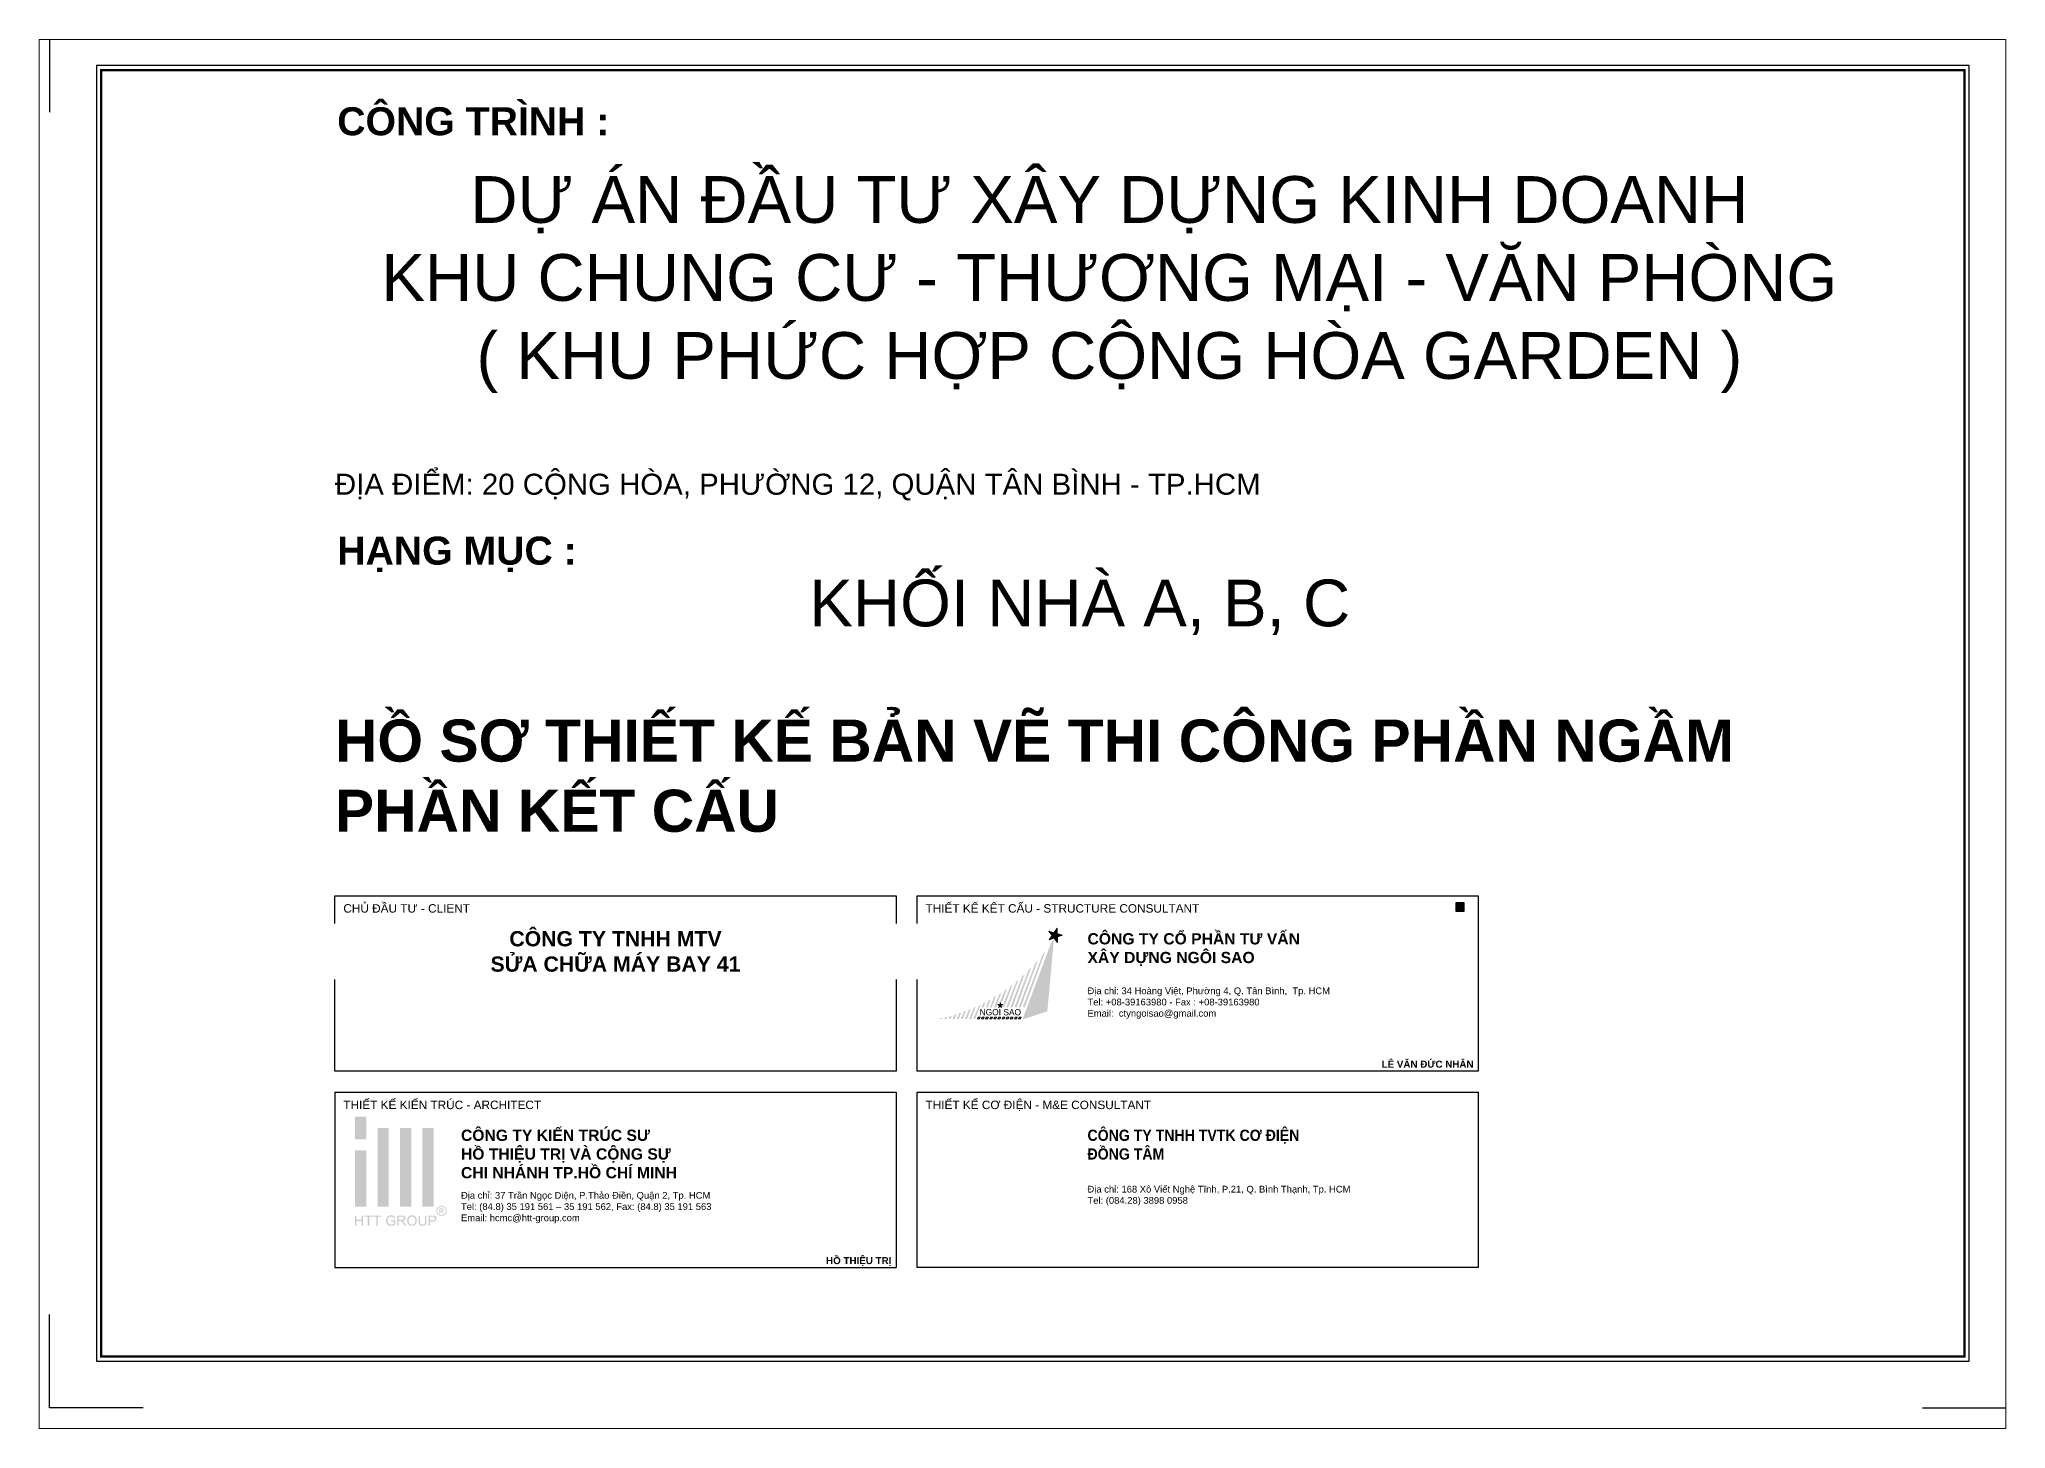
# Paper-space layout 'Cover' of a CAD drawing. Header units: millimetres. Extents: x -292 to 549, y -200 to 394.
# The model-space entities are those that its viewports show. They can reach past a viewport. Long polylines and large blocks are cut down to what shows.
import ezdxf
from ezdxf.enums import TextEntityAlignment as Align

# ---------------------------------------------------------------- set-up
doc = ezdxf.new("R2010")
doc.units = ezdxf.units.MM
for name, color, linetype, lineweight in [('DGIONG', 4, 'Continuous', 13), ('KT1', 7, 'Continuous', 20), ('STICK', 1, 'Continuous', 9)]:
    doc.layers.add(name, color=color, linetype=linetype, lineweight=lineweight)
doc.styles.add('Arial', font='arial.ttf')
doc.styles.add('Arial - Bold', font='arialbd.ttf', dxfattribs={"height": 2.5})
doc.styles.add('Divide Page$0$Arial', font='arial.ttf')
doc.styles.add('Divide Page$0$ArialB', font='arialbd.ttf')
doc.styles.add('Star-AvoBold', font='VAVOB_0.TTF')

# ---------------------------------------------------------------- blocks, each defined once
blk = doc.blocks.new('HTT-Logo')
at = {"true_color": 0x134fb3}
h = blk.add_hatch(color=154, dxfattribs=at)
h.paths.add_polyline_path([(3, 29.1), (0, 29.1), (0, 23.1), (3, 23.1)])
h.paths.add_polyline_path([(3, 20.1), (0, 20.1), (0, 5.1), (3, 5.1)])
h.paths.add_polyline_path([(9, 26.1), (6, 26.1), (6, 5.1), (9, 5.1)])
h.paths.add_polyline_path([(15, 26.1), (12, 26.1), (12, 5.1), (15, 5.1)])
h.paths.add_polyline_path([(21, 26.1), (18, 26.1), (18, 5.1), (21, 5.1)])
h.paths.add_polyline_path([(2.12, 2.7), (1.76, 2.7), (1.76, 1.59), (0.36, 1.59), (0.36, 2.7), (0, 2.7), (0, 0), (0.36, 0), (0.36, 1.27), (1.76, 1.27), (1.76, 0), (2.12, 0)])
h.paths.add_polyline_path([(4.65, 2.7), (2.51, 2.7), (2.51, 2.38), (3.4, 2.38), (3.4, 0), (3.76, 0), (3.76, 2.38), (4.65, 2.38)])
h.paths.add_polyline_path([(6.95, 2.7), (4.81, 2.7), (4.81, 2.38), (5.7, 2.38), (5.7, 0), (6.06, 0), (6.06, 2.38), (6.95, 2.38)])
h.paths.add_polyline_path([(8.64, 1.36), (8.64, 1.41), (8.66, 1.58), (8.69, 1.75), (8.75, 1.9), (8.81, 2.03), (8.92, 2.17), (9.05, 2.28), (9.2, 2.37), (9.29, 2.39), (9.45, 2.43), (9.65, 2.44), (9.84, 2.42), (10, 2.37), (10.14, 2.29), (10.26, 2.18), (10.34, 2.03), (10.41, 1.86), (10.73, 1.95), (10.68, 2.11), (10.61, 2.26), (10.53, 2.39), (10.45, 2.47), (10.31, 2.57), (10.16, 2.65), (10.13, 2.66), (9.97, 2.71), (9.8, 2.74), (9.63, 2.75), (9.55, 2.74), (9.38, 2.73), (9.21, 2.7), (9.06, 2.65), (8.91, 2.58), (8.88, 2.56), (8.75, 2.47), (8.63, 2.36), (8.53, 2.23), (8.44, 2.07), (8.41, 1.99), (8.35, 1.84), (8.31, 1.68), (8.28, 1.51), (8.27, 1.34), (8.28, 1.26), (8.29, 1.09), (8.32, 0.92), (8.38, 0.77), (8.44, 0.62), (8.46, 0.58), (8.55, 0.44), (8.66, 0.32), (8.79, 0.21), (8.93, 0.12), (9, 0.09), (9.15, 0.03), (9.31, -0.01), (9.48, -0.04), (9.65, -0.05), (9.73, -0.04), (9.9, -0.03), (10.07, 0.01), (10.23, 0.06), (10.34, 0.11), (10.48, 0.18), (10.63, 0.27), (10.77, 0.38), (10.77, 1.38), (9.63, 1.38), (9.63, 1.06), (10.42, 1.06), (10.42, 0.56), (10.39, 0.53), (10.26, 0.45), (10.09, 0.37), (9.96, 0.32), (9.8, 0.29), (9.63, 0.28), (9.62, 0.28), (9.45, 0.29), (9.28, 0.33), (9.12, 0.4), (8.97, 0.49), (8.86, 0.61), (8.77, 0.75), (8.73, 0.85), (8.68, 1), (8.65, 1.17)])
h.paths.add_polyline_path([(13.16, 1.39), (13.28, 1.48), (13.3, 1.51), (13.39, 1.64), (13.44, 1.79), (13.46, 1.96), (13.46, 2.06), (13.42, 2.22), (13.35, 2.37), (13.31, 2.43), (13.19, 2.55), (13.05, 2.63), (13.01, 2.64), (12.87, 2.67), (12.7, 2.69), (12.5, 2.7), (11.3, 2.7), (11.3, 0), (11.66, 0), (11.66, 1.2), (12.07, 1.2), (12.11, 1.2), (12.28, 1.19), (12.44, 1.11), (12.49, 1.07), (12.62, 0.93), (12.67, 0.86), (12.77, 0.73), (12.88, 0.56), (13.23, 0), (13.68, 0), (13.21, 0.73), (13.13, 0.85), (13.03, 0.98), (12.92, 1.09), (12.86, 1.14), (12.7, 1.23), (12.86, 1.26), (13.03, 1.31)])
h.paths.add_polyline_path([(11.66, 1.51), (11.66, 2.4), (12.51, 2.4), (12.67, 2.39), (12.83, 2.35), (12.97, 2.27), (13.06, 2.13), (13.09, 1.96), (13.08, 1.87), (13.02, 1.72), (12.96, 1.64), (12.8, 1.55), (12.62, 1.52), (12.43, 1.51)], flags=16)
h.paths.add_polyline_path([(16.49, 1.43), (16.48, 1.6), (16.44, 1.77), (16.4, 1.92), (16.34, 2.07), (16.33, 2.09), (16.24, 2.23), (16.14, 2.36), (16.02, 2.47), (15.88, 2.57), (15.85, 2.59), (15.7, 2.66), (15.54, 2.71), (15.38, 2.74), (15.2, 2.75), (15.15, 2.75), (14.98, 2.73), (14.82, 2.7), (14.66, 2.64), (14.52, 2.57), (14.39, 2.48), (14.27, 2.37), (14.18, 2.26), (14.1, 2.14), (14.03, 2), (13.98, 1.84), (13.94, 1.68), (13.92, 1.5), (13.91, 1.31), (13.91, 1.29), (13.92, 1.12), (13.95, 0.96), (14, 0.8), (14.07, 0.64), (14.07, 0.62), (14.16, 0.48), (14.26, 0.35), (14.38, 0.23), (14.52, 0.14), (14.56, 0.12), (14.71, 0.04), (14.86, -0.01), (15.03, -0.04), (15.2, -0.05), (15.21, -0.05), (15.38, -0.03), (15.55, 0), (15.7, 0.05), (15.86, 0.12), (15.87, 0.13), (16.01, 0.22), (16.13, 0.33), (16.24, 0.46), (16.33, 0.61), (16.36, 0.69), (16.42, 0.84), (16.46, 1), (16.48, 1.17), (16.49, 1.35)])
h.paths.add_polyline_path([(14.28, 1.45), (14.3, 1.64), (14.34, 1.81), (14.4, 1.95), (14.47, 2.08), (14.57, 2.2), (14.73, 2.32), (14.88, 2.38), (15.04, 2.43), (15.21, 2.44), (15.38, 2.42), (15.54, 2.38), (15.69, 2.31), (15.82, 2.2), (15.93, 2.07), (16.01, 1.93), (16.04, 1.85), (16.09, 1.7), (16.12, 1.53), (16.12, 1.32), (16.11, 1.12), (16.08, 0.95), (16.03, 0.79), (15.96, 0.66), (15.86, 0.54), (15.8, 0.48), (15.67, 0.38), (15.53, 0.32), (15.37, 0.27), (15.2, 0.26), (15.12, 0.26), (14.95, 0.29), (14.8, 0.35), (14.67, 0.43), (14.54, 0.54), (14.45, 0.66), (14.37, 0.8), (14.32, 0.95), (14.29, 1.12), (14.28, 1.31)], flags=16)
h.paths.add_polyline_path([(17.31, 2.7), (16.96, 2.7), (16.96, 1.12), (16.96, 0.93), (16.98, 0.75), (17.02, 0.6), (17.06, 0.46), (17.07, 0.44), (17.15, 0.3), (17.27, 0.18), (17.4, 0.08), (17.51, 0.03), (17.67, -0.01), (17.84, -0.04), (18.02, -0.05), (18.2, -0.04), (18.37, -0.01), (18.52, 0.04), (18.66, 0.1), (18.68, 0.12), (18.81, 0.22), (18.91, 0.35), (18.99, 0.49), (19.02, 0.61), (19.06, 0.76), (19.07, 0.94), (19.08, 1.14), (19.08, 2.7), (18.72, 2.7), (18.72, 1.14), (18.72, 1.06), (18.71, 0.86), (18.68, 0.69), (18.62, 0.55), (18.55, 0.45), (18.49, 0.4), (18.36, 0.33), (18.19, 0.29), (17.99, 0.28), (17.92, 0.28), (17.75, 0.31), (17.6, 0.37), (17.46, 0.48), (17.38, 0.63), (17.34, 0.77), (17.32, 0.94), (17.31, 1.14)])
h.paths.add_polyline_path([(21.42, 1.25), (21.52, 1.34), (21.6, 1.45), (21.67, 1.59), (21.72, 1.75), (21.73, 1.92), (21.73, 1.97), (21.71, 2.13), (21.65, 2.29), (21.56, 2.44), (21.44, 2.55), (21.42, 2.56), (21.27, 2.63), (21.1, 2.67), (21.05, 2.68), (20.89, 2.7), (20.69, 2.7), (19.67, 2.7), (19.67, 0), (20.03, 0), (20.03, 1.1), (20.72, 1.1), (20.76, 1.1), (20.96, 1.11), (21.14, 1.14), (21.29, 1.19)])
h.paths.add_polyline_path([(20.03, 1.42), (20.03, 2.38), (20.72, 2.38), (20.93, 2.37), (21.06, 2.36), (21.16, 2.31), (21.28, 2.2), (21.34, 2.08), (21.37, 1.91), (21.36, 1.82), (21.31, 1.67), (21.22, 1.54), (21.09, 1.47), (20.93, 1.43), (20.73, 1.42)], flags=16)
h.paths.add_polyline_path([(23.87, 2.76), (24.01, 2.85), (24.13, 2.96), (24.24, 3.09), (24.33, 3.24), (24.35, 3.28), (24.42, 3.44), (24.47, 3.6), (24.5, 3.76), (24.51, 3.93), (24.51, 3.98), (24.49, 4.15), (24.46, 4.31), (24.4, 4.47), (24.33, 4.62), (24.29, 4.69), (24.19, 4.82), (24.08, 4.94), (23.95, 5.05), (23.81, 5.14), (23.77, 5.16), (23.61, 5.23), (23.45, 5.28), (23.29, 5.31), (23.12, 5.32), (23.08, 5.31), (22.92, 5.3), (22.76, 5.27), (22.6, 5.21), (22.44, 5.14), (22.38, 5.1), (22.24, 5.01), (22.12, 4.89), (22.01, 4.77), (21.92, 4.62), (21.89, 4.57), (21.82, 4.41), (21.77, 4.25), (21.74, 4.09), (21.73, 3.93), (21.73, 3.87), (21.75, 3.71), (21.79, 3.55), (21.84, 3.39), (21.92, 3.24), (21.95, 3.18), (22.05, 3.04), (22.16, 2.92), (22.29, 2.81), (22.43, 2.72), (22.48, 2.7), (22.64, 2.63), (22.79, 2.58), (22.96, 2.55), (23.12, 2.54), (23.18, 2.54), (23.34, 2.55), (23.5, 2.59), (23.66, 2.65), (23.82, 2.72)])
h.paths.add_polyline_path([(22.55, 2.92), (22.45, 2.98), (22.32, 3.09), (22.21, 3.21), (22.12, 3.35), (22.07, 3.44), (22.01, 3.6), (21.98, 3.76), (21.96, 3.93), (21.97, 4.03), (22, 4.19), (22.05, 4.35), (22.12, 4.51), (22.18, 4.61), (22.29, 4.73), (22.41, 4.85), (22.56, 4.94), (22.64, 4.98), (22.8, 5.04), (22.96, 5.07), (23.12, 5.09), (23.21, 5.08), (23.37, 5.06), (23.53, 5.01), (23.69, 4.94), (23.79, 4.88), (23.92, 4.77), (24.03, 4.65), (24.13, 4.51), (24.17, 4.41), (24.23, 4.25), (24.27, 4.09), (24.28, 3.93), (24.28, 3.83), (24.25, 3.67), (24.2, 3.51), (24.13, 3.35), (24.07, 3.25), (23.96, 3.13), (23.84, 3.01), (23.7, 2.92), (23.61, 2.87), (23.45, 2.81), (23.29, 2.78), (23.12, 2.77), (23.02, 2.77), (22.86, 2.8), (22.7, 2.85)], flags=16)
h.paths.add_polyline_path([(22.51, 3.16), (22.51, 4.65), (23.03, 4.65), (23.23, 4.64), (23.4, 4.62), (23.55, 4.52), (23.6, 4.47), (23.66, 4.31), (23.67, 4.25), (23.64, 4.09), (23.55, 3.96), (23.42, 3.87), (23.24, 3.82), (23.37, 3.75), (23.46, 3.64), (23.57, 3.47), (23.77, 3.16), (23.47, 3.16), (23.34, 3.39), (23.23, 3.58), (23.14, 3.7), (23.09, 3.74), (22.94, 3.79), (22.9, 3.79), (22.76, 3.79), (22.76, 3.16)], flags=0)
h.paths.add_polyline_path([(22.76, 4), (22.76, 4.45), (23.03, 4.45), (23.13, 4.45), (23.27, 4.42), (23.37, 4.35), (23.41, 4.21), (23.33, 4.06), (23.24, 4.02), (23.05, 4)], flags=0)
blk = doc.blocks.new('A$Cc357cfdc')
at = {"xscale": 2, "yscale": 2, "zscale": 2}
blk.add_blockref('HTT-Logo', (10.8, -71.3), dxfattribs=at)
at = {"ltscale": 10}
for s, insert, char_height, width, attachment_point, style in [('CÔNG TY KIẾN TRÚC SƯ\\PHỒ THIỆU TRỊ VÀ CỘNG SỰ\\PCHI NHÁNH TP.HỒ CHÍ MINH', (67.4, -20), 6, 137.59, 1, 'Divide Page$0$ArialB'), ('Địa chỉ: 37 Trần Ngọc Diện, P.Thảo Điền, Quận 2, Tp. HCM\\PTel: (84.8) 35 191 561 – 35 191 562, Fax: (84.8) 35 191 563\\PEmail: hcmc@htt-group.com', (67.4, -70), 3.6, 149.776, 7, 'Divide Page$0$Arial')]:
    blk.add_mtext(s, dxfattribs=dict(at, insert=insert, char_height=char_height, width=width, attachment_point=attachment_point, style=style))
blk = doc.blocks.new('A$C6915734e')
at = {"layer": 'DGIONG'}
h = blk.add_hatch(color=142, dxfattribs=at)
h.paths.add_polyline_path([(51.59, 35.74), (50.17, 33.54), (37.62, -0.01), (38.54, -0.01)])
h.paths.add_polyline_path([(47.76, 30.29), (46.48, 28.58), (37.65, 5.1), (38.57, 5.11)], flags=17)
h.paths.add_polyline_path([(44.36, 26), (43.17, 24.64), (35.82, 5.11), (36.73, 5.11)])
h.paths.add_polyline_path([(41.3, 22.65), (40.15, 21.49), (33.98, 5.12), (34.9, 5.12)])
h.paths.add_polyline_path([(38.44, 19.84), (37.32, 18.81), (32.15, 5.12), (33.07, 5.13)])
h.paths.add_polyline_path([(35.72, 17.41), (34.76, 16.61), (30.32, 5.12), (31.23, 5.13)])
h.paths.add_polyline_path([(33.11, 15.29), (32.16, 14.56), (28.48, 5.13), (29.4, 5.13)])
h.paths.add_polyline_path([(30.58, 13.39), (29.62, 12.72), (27.46, 7.36), (28.38, 7.36)])
h.paths.add_polyline_path([(24.82, 5.14), (25.73, 5.15), (28.13, 11.7), (27.31, 11.15)])
h.paths.add_polyline_path([(25.74, 10.18), (24.87, 9.65), (22.98, 5.15), (23.9, 5.15)])
h.paths.add_polyline_path([(23.4, 8.79), (22.5, 8.28), (21.15, 5.16), (22.07, 5.16)])
h.paths.add_polyline_path([(21.1, 7.53), (20.19, 7.07), (19.32, 5.16), (20.24, 5.17)])
h.paths.add_polyline_path([(36.97, 0.74), (36.06, 0.74), (35.79, 0), (36.7, 0)])
h.paths.add_polyline_path([(34.87, 0.01), (35.14, 0.75), (34.23, 0.75), (33.95, 0)])
h.paths.add_polyline_path([(32.12, 0.01), (33.04, 0.01), (33.31, 0.76), (32.4, 0.76)])
h.paths.add_polyline_path([(30.29, 0.02), (31.2, 0.02), (31.48, 0.76), (30.57, 0.76)])
h.paths.add_polyline_path([(29.64, 0.76), (28.73, 0.76), (28.45, 0.02), (29.37, 0.02)])
h.paths.add_polyline_path([(26.9, 0.77), (26.62, 0.02), (27.54, 0.03), (27.81, 0.77)])
h.paths.add_polyline_path([(25.7, 0.03), (25.98, 0.78), (25.07, 0.78), (24.79, 0.03)])
h.paths.add_polyline_path([(24.14, 0.78), (23.23, 0.78), (22.95, 0.04), (23.87, 0.04)])
h.paths.add_polyline_path([(22.31, 0.79), (21.4, 0.79), (21.12, 0.04), (22.04, 0.05)])
h.paths.add_polyline_path([(20.2, 0.05), (20.48, 0.8), (19.57, 0.8), (19.29, 0.05)])
h.paths.add_polyline_path([(18.64, 0.8), (17.73, 0.8), (17.45, 0.06), (18.37, 0.06)])
h.paths.add_polyline_path([(15.62, 0.06), (16.54, 0.07), (18.85, 6.4), (18.15, 6.06)])
h.paths.add_polyline_path([(13.76, -0.02), (14.68, -0.02), (16.64, 5.37), (15.87, 5.02)])
h.paths.add_polyline_path([(14.46, 4.43), (13.64, 4.1), (11.93, -0.01), (12.85, -0.01)])
h.paths.add_polyline_path([(12.31, 3.58), (11.45, 3.25), (10.09, -0.01), (11.01, -0.01)])
h.paths.add_polyline_path([(10.2, 2.8), (9.3, 2.5), (8.26, 0), (9.18, 0)])
h.paths.add_polyline_path([(8.12, 2.12), (7.19, 1.83), (6.43, 0.01), (7.35, 0.01)])
h.paths.add_polyline_path([(6.05, 1.49), (5.11, 1.23), (4.6, 0.01), (5.51, 0.02)])
h.paths.add_polyline_path([(4.02, 0.93), (3.05, 0.69), (2.76, 0), (3.67, 0)])
h.paths.add_polyline_path([(1.84, 0.01), (2, 0.44), (1.01, 0.22), (0, 0)])
blk.add_hatch(color=146, dxfattribs=at).paths.add_polyline_path([(51.56, 35.77), (38.5, 0), (48.61, 3.4)])
at = {"layer": 'STICK'}
for points in [[(49.38, 35.18), (53.03, 40.36), (53.15, 34.07), (49.31, 39.11), (55.35, 37.25)], [(53.08, 37.95), (51.64, 38.39), (50.78, 37.17), (51.69, 35.98), (53.1, 36.47)], [(26.89, 5.12), (27.6, 7.22), (28.26, 5.12), (26.48, 6.43), (28.69, 6.4)], [(28.01, 5.92), (27.86, 6.41), (27.33, 6.42), (27.16, 5.93), (27.59, 5.62)]]:
    blk.add_hatch(color=256, dxfattribs=at).paths.add_polyline_path(points)
at = {"layer": 'DGIONG'}
for points in [[(51.59, 35.74, 21.22, 21.22, 0), (51.59, 35.74, 0, 0, 0), (38.54, -0.01, 0, 0, 0), (37.62, -0.01, 0, 0, 0), (50.17, 33.54, 0, 0, 0), (51.59, 35.74, 0, 0, 0)], [(44.36, 26, 21.22, 21.22, 0), (44.36, 26, 0, 0, 0), (36.73, 5.11, 0, 0, 0), (35.82, 5.11, 0, 0, 0), (43.17, 24.64, 0, 0, 0), (44.36, 26, 0, 0, 0)], [(47.76, 30.29, 21.22, 21.22, 0), (47.76, 30.29, 0, 0, 0), (38.57, 5.11, 0, 0, 0), (37.65, 5.1, 0, 0, 0), (46.48, 28.58, 0, 0, 0), (47.76, 30.29, 0, 0, 0)], [(35.72, 17.41, 21.22, 21.22, 0), (35.72, 17.41, 0, 0, 0), (31.23, 5.13, 0, 0, 0), (30.32, 5.12, 0, 0, 0), (34.76, 16.61, 0, 0, 0), (35.72, 17.41, 0, 0, 0)], [(38.44, 19.84, 21.22, 21.22, 0), (38.44, 19.84, 0, 0, 0), (33.07, 5.13, 0, 0, 0), (32.15, 5.12, 0, 0, 0), (37.32, 18.81, 0, 0, 0), (38.44, 19.84, 0, 0, 0)], [(41.3, 22.65, 21.22, 21.22, 0), (41.3, 22.65, 0, 0, 0), (34.9, 5.12, 0, 0, 0), (33.98, 5.12, 0, 0, 0), (40.15, 21.49, 0, 0, 0), (41.3, 22.65, 0, 0, 0)], [(21.1, 7.53, 21.22, 21.22, 0), (21.1, 7.53, 0, 0, 0), (20.24, 5.17, 0, 0, 0), (19.32, 5.16, 0, 0, 0), (20.19, 7.07, 0, 0, 0), (21.1, 7.53, 0, 0, 0)], [(23.4, 8.79, 21.22, 21.22, 0), (23.4, 8.79, 0, 0, 0), (22.07, 5.16, 0, 0, 0), (21.15, 5.16, 0, 0, 0), (22.5, 8.28, 0, 0, 0), (23.4, 8.79, 0, 0, 0)], [(25.74, 10.18, 21.22, 21.22, 0), (25.74, 10.18, 0, 0, 0), (23.9, 5.15, 0, 0, 0), (22.98, 5.15, 0, 0, 0), (24.87, 9.65, 0, 0, 0), (25.74, 10.18, 0, 0, 0)], [(28.13, 11.7, 21.22, 21.22, 0), (28.13, 11.7, 0, 0, 0), (25.73, 5.15, 0, 0, 0), (24.82, 5.14, 0, 0, 0), (27.31, 11.15, 0, 0, 0), (28.13, 11.7, 0, 0, 0)], [(30.58, 13.39, 21.22, 21.22, 0), (30.58, 13.39, 0, 0, 0), (28.38, 7.36, 0, 0, 0), (27.46, 7.36, 0, 0, 0), (29.62, 12.72, 0, 0, 0), (30.58, 13.39, 0, 0, 0)], [(33.11, 15.29, 21.22, 21.22, 0), (33.11, 15.29, 0, 0, 0), (29.4, 5.13, 0, 0, 0), (28.48, 5.13, 0, 0, 0), (32.16, 14.56, 0, 0, 0), (33.11, 15.29, 0, 0, 0)], [(2, 0.44, 21.22, 21.22, 0), (2, 0.44, 0, 0, 0), (1.84, 0.01, 0, 0, 0), (0, 0, 0, 0, 0), (1.01, 0.22, 0, 0, 0), (2, 0.44, 0, 0, 0)], [(4.02, 0.93, 21.22, 21.22, 0), (4.02, 0.93, 0, 0, 0), (3.67, 0, 0, 0, 0), (2.76, 0, 0, 0, 0), (3.05, 0.69, 0, 0, 0), (4.02, 0.93, 0, 0, 0)], [(6.05, 1.49, 21.22, 21.22, 0), (6.05, 1.49, 0, 0, 0), (5.51, 0.02, 0, 0, 0), (4.6, 0.01, 0, 0, 0), (5.11, 1.23, 0, 0, 0), (6.05, 1.49, 0, 0, 0)], [(8.12, 2.12, 21.22, 21.22, 0), (8.12, 2.12, 0, 0, 0), (7.35, 0.01, 0, 0, 0), (6.43, 0.01, 0, 0, 0), (7.19, 1.83, 0, 0, 0), (8.12, 2.12, 0, 0, 0)], [(10.2, 2.8, 21.22, 21.22, 0), (10.2, 2.8, 0, 0, 0), (9.18, 0, 0, 0, 0), (8.26, 0, 0, 0, 0), (9.3, 2.5, 0, 0, 0), (10.2, 2.8, 0, 0, 0)], [(12.31, 3.58, 21.22, 21.22, 0), (12.31, 3.58, 0, 0, 0), (11.01, -0.01, 0, 0, 0), (10.09, -0.01, 0, 0, 0), (11.45, 3.25, 0, 0, 0), (12.31, 3.58, 0, 0, 0)], [(14.46, 4.43, 21.22, 21.22, 0), (14.46, 4.43, 0, 0, 0), (12.85, -0.01, 0, 0, 0), (11.93, -0.01, 0, 0, 0), (13.64, 4.1, 0, 0, 0), (14.46, 4.43, 0, 0, 0)], [(16.64, 5.37, 21.22, 21.22, 0), (16.64, 5.37, 0, 0, 0), (14.68, -0.02, 0, 0, 0), (13.76, -0.02, 0, 0, 0), (15.87, 5.02, 0, 0, 0), (16.64, 5.37, 0, 0, 0)], [(18.85, 6.4, 21.22, 21.22, 0), (18.85, 6.4, 0, 0, 0), (16.54, 0.07, 0, 0, 0), (15.62, 0.06, 0, 0, 0), (18.15, 6.06, 0, 0, 0), (18.85, 6.4, 0, 0, 0)]]:
    blk.add_lwpolyline(points, format="xyseb", dxfattribs=at)
for points in [[(18.37, 0.06), (18.64, 0.8), (17.73, 0.8), (17.45, 0.06)], [(20.2, 0.05), (20.48, 0.8), (19.57, 0.8), (19.29, 0.05)], [(22.04, 0.05), (22.31, 0.79), (21.4, 0.79), (21.12, 0.04)], [(23.87, 0.04), (24.14, 0.78), (23.23, 0.78), (22.95, 0.04)], [(25.7, 0.03), (25.98, 0.78), (25.07, 0.78), (24.79, 0.03)], [(27.54, 0.03), (27.81, 0.77), (26.9, 0.77), (26.62, 0.02)], [(29.37, 0.02), (29.64, 0.76), (28.73, 0.76), (28.45, 0.02)], [(31.2, 0.02), (31.48, 0.76), (30.57, 0.76), (30.29, 0.02)], [(33.04, 0.01), (33.31, 0.76), (32.4, 0.76), (32.12, 0.01)], [(34.87, 0.01), (35.14, 0.75), (34.23, 0.75), (33.95, 0)], [(36.7, 0), (36.97, 0.74), (36.06, 0.74), (35.79, 0)]]:
    blk.add_lwpolyline(points, close=True, dxfattribs=at)
at = {"layer": 'STICK'}
for p, q in [((49.31, 39.11), (55.35, 37.25)), ((53.15, 34.07), (49.31, 39.11)), ((49.38, 35.18), (53.03, 40.36)), ((55.35, 37.25), (49.38, 35.18)), ((53.03, 40.36), (53.15, 34.07)), ((26.48, 6.43), (28.69, 6.4)), ((28.26, 5.12), (26.48, 6.43)), ((28.69, 6.4), (26.89, 5.12)), ((27.6, 7.22), (28.26, 5.12))]:
    blk.add_line(p, q, dxfattribs=at)
at = {"layer": 'KT1', "color": 1, "style": 'Star-AvoBold', "width": 1}
blk.add_text('NGOI SAO', height=2.791, dxfattribs=at).set_placement((18.44, 1.59))
blk = doc.blocks.new('A$Cbc7c7821')
at = {"xscale": 1.2, "yscale": 1.2}
blk.add_blockref('A$C6915734e', (11.3, -65.8), dxfattribs=at)
at = {"ltscale": 10}
for s, insert, char_height, width, attachment_point, style in [('CÔNG TY CỔ PHẦN TƯ VẤN \\PXÂY DỰNG NGÔI SAO', (91.1, -20), 6, 137.59, 1, 'Divide Page$0$ArialB'), ('Địa chỉ: 34 Hoàng Việt, Phường 4, Q. Tân Bình,  Tp. HCM\\PTel: +08-39163980 - Fax : +08-39163980 \\PEmail:  ctyngoisao@gmail.com', (91.1, -65.7), 3.6, 149.776, 7, 'Divide Page$0$Arial')]:
    blk.add_mtext(s, dxfattribs=dict(at, insert=insert, char_height=char_height, width=width, attachment_point=attachment_point, style=style))
blk = doc.blocks.new('A$Cf3a3105d')
at = {"ltscale": 10}
for s, insert, char_height, width, attachment_point, style in [('{\\W0.9;CÔNG TY TNHH TVTK CƠ ĐIỆN \\PĐỒNG TÂM}', (91.1, -20), 6, 137.59, 1, 'Divide Page$0$ArialB'), ('\\pt18;Địa chỉ: 168 Xô Viết Nghệ Tĩnh, P.21, Q. Bình Thạnh, Tp. HCM \\P\\ptz;Tel: (084.28) 3898 0958', (91.1, -60.7), 3.6, 149.776, 7, 'Divide Page$0$Arial')]:
    blk.add_mtext(s, dxfattribs=dict(at, insert=insert, char_height=char_height, width=width, attachment_point=attachment_point, style=style))
blk = doc.blocks.new('A$Ce740f748')
at = {"style": 'Arial - Bold'}
blk.add_text('LÊ VĂN ĐỨC NHÂN', height=3, dxfattribs=at).set_placement((-2, 3), align=Align.MIDDLE_RIGHT)

msp = doc.modelspace()

# ---------------------------------------------------------------- hatches: boundary and pattern name
msp.add_hatch(color=6).paths.add_polyline_path([(605.82, 221.24), (609.42, 221.24), (609.42, 224.84), (605.82, 224.84)])

# ---------------------------------------------------------------- linework, layer by layer
at = {"color": 6}
for p, q in [((126.42, 143.84), (366.42, 143.84)), ((126.42, 143.84), (126.42, 68.84)), ((366.42, 143.84), (366.42, 68.84)), ((126.42, 68.84), (366.42, 68.84))]:
    msp.add_line(p, q, dxfattribs=at)
at = {"color": 14}
msp.add_lwpolyline([(24.42, 28.84), (825.42, 28.84), (825.42, 582.84), (24.42, 582.84)], close=True, dxfattribs=at)
at = {"color": 6, "const_width": 1}
msp.add_lwpolyline([(26.42, 30.84), (823.42, 30.84), (823.42, 580.84), (26.42, 580.84)], close=True, dxfattribs=at)
at = {"color": 6}
for points in [[(126.42, 227.84), (366.42, 227.84), (366.42, 152.84), (126.42, 152.84)], [(375.42, 227.84), (615.42, 227.84), (615.42, 152.84), (375.42, 152.84)], [(605.82, 221.24), (609.42, 221.24), (609.42, 224.84), (605.82, 224.84)], [(375.42, 143.84), (615.42, 143.84), (615.42, 68.84), (375.42, 68.84)]]:
    msp.add_lwpolyline(points, close=True, dxfattribs=at)
at = {"layer": 'Defpoints', "color": 1}
for points in [[(44.42, 602.84), (4.42, 602.84), (4.42, 562.84)], [(44.42, 8.84), (4.42, 8.84), (4.42, 48.84)], [(805.42, 8.84), (845.42, 8.84), (845.42, 48.84)]]:
    msp.add_lwpolyline(points, dxfattribs=at)

# ---------------------------------------------------------------- block references
at = {"xscale": 0.8, "yscale": 0.8, "zscale": 0.8}
for name, p in [('A$Cbc7c7821', (375.42, 227.84)), ('A$Cc357cfdc', (126.42, 143.84)), ('A$Cf3a3105d', (375.42, 143.84))]:
    msp.add_blockref(name, p, dxfattribs=at)
msp.add_blockref('A$Ce740f748', (615.42, 152.84))

# ---------------------------------------------------------------- texts
at = {"color": 1}
for s, height, style, p in [('ĐỊA ĐIỂM: 20 CỘNG HÒA, PHƯỜNG 12, QUẬN TÂN BÌNH - TP.HCM', 9, 'Divide Page$0$Arial', (126.42, 403.79)), ('HỒ SƠ THIẾT KẾ BẢN VẼ THI CÔNG PHẦN NGẦM', 18, 'Divide Page$0$ArialB', (126.42, 294.18)), ('PHẦN KẾT CẤU', 18, 'Divide Page$0$ArialB', (126.42, 264.18))]:
    msp.add_text(s, height=height, dxfattribs=dict(at, style=style)).set_placement(p, align=Align.MIDDLE_LEFT)
at = {"style": 'Arial'}
for s, p in [('CHỦ ĐẦU TƯ - CLIENT', (130.03, 222.43)), ('THIẾT KẾ KẾT CẤU - STRUCTURE CONSULTANT', (379.03, 222.43)), ('THIẾT KẾ KIẾN TRÚC - ARCHITECT', (130.03, 138.43)), ('THIẾT KẾ CƠ ĐIỆN - M&E CONSULTANT', (379.03, 138.43))]:
    msp.add_text(s, height=3.609, dxfattribs=at).set_placement(p, align=Align.MIDDLE_LEFT)
at = {"style": 'Arial - Bold'}
msp.add_text('HỒ THIỆU TRỊ', height=3, dxfattribs=at).set_placement((364.42, 71.84), align=Align.MIDDLE_RIGHT)
at = {"color": 1, "style": 'Divide Page$0$ArialB'}
for s, insert, char_height, width, attachment_point in [('CÔNG TRÌNH : ', (127.41, 564.97), 12, 146.2357, 1), ('{\\fArial|b0|i0|c0|p34;DỰ ÁN ĐẦU TƯ XÂY DỰNG KINH DOANH\\PKHU CHUNG CƯ - THƯƠNG MẠI - VĂN PHÒNG\\P( KHU PHỨC HỢP CỘNG HÒA GARDEN )}', (457.65, 535.52), 20, 635.6609, 2), ('HẠNG MỤC :', (127.41, 381.4), 12, 146.2357, 1), ('{\\fArial|b0|i0|c0|p34;KHỐI NHÀ A, B, C}', (444.99, 363.03), 20, 635.6609, 2)]:
    msp.add_mtext(s, dxfattribs=dict(at, insert=insert, char_height=char_height, width=width, attachment_point=attachment_point))

# ---------------------------------------------------------------- next in the draw order: texts
at = {"ltscale": 10, "insert": (246.42, 212.72), "char_height": 6.5, "width": 256.8788, "attachment_point": 2, "style": 'Arial - Bold', "bg_fill": 2}
msp.add_mtext('CÔNG TY TNHH MTV\\PSỬA CHỮA MÁY BAY 41', dxfattribs=at)

psp = doc.layouts.new('Cover')

# ---------------------------------------------------------------- viewports
at = {"layer": 'Defpoints', "view_target_point": (408.17, 306.72)}
psp.add_viewport(center=(128.62, 97.34), size=(841, 594), view_center_point=(12.33, -9.72), view_height=594, dxfattribs=at)

doc.saveas('drawing.dxf')
